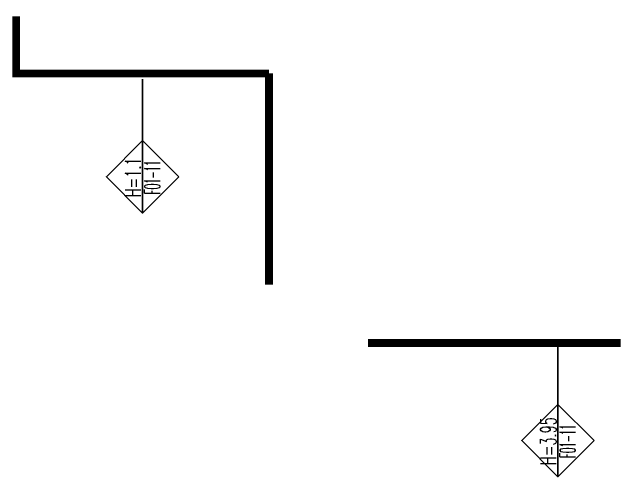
# Model space of a CAD drawing. Header units: millimetres. Extents: x -50 to 244125, y 1275 to 158150.
# Drawn here: x 60925 to 68675, y 106194 to 112075 of the extents above; entities that cross this region are included whole.
import ezdxf
from ezdxf.enums import TextEntityAlignment as Align

# ---------------------------------------------------------------- set-up
doc = ezdxf.new("R2010")
doc.units = ezdxf.units.MM
doc.header["$LTSCALE"] = 20
doc.layers.add('0-A-标注', color=53, linetype='Continuous')
doc.layers.add('K-CEIL-DIV-Ceiling to Roof', color=210, linetype='Continuous')
doc.styles.add('Romans', font='romans.shx', dxfattribs={"width": 0.8, "bigfont": 'gbhzfs.shx'})

# ---------------------------------------------------------------- blocks, each defined once
blk = doc.blocks.new('2AHC-3.1')
for points in [[(0, 458.2), (-458.2, 0), (0, -458.2), (458.2, 0), (0, 458.2)], [(-458.2, 0), (458.2, 0)], [(458.2, 0), (1235.7, 0)]]:
    blk.add_lwpolyline(points)
at = {"ltscale": 0.7, "style": 'Romans', "width": 0.6}
for tag, p in [('2AHC', (-6.8, 123.2)), ('H3.1', (-6.8, -121.1))]:
    blk.add_attdef(tag, text='', height=200, dxfattribs=at).set_placement(p, align=Align.MIDDLE)

msp = doc.modelspace()

# ---------------------------------------------------------------- linework, layer by layer
at = {"layer": 'K-CEIL-DIV-Ceiling to Roof', "ltscale": 20, "const_width": 100}
msp.add_lwpolyline([(64175, 111300), (60975, 111300), (60975, 112025)], dxfattribs=at)
at = {"layer": 'K-CEIL-DIV-Ceiling to Roof', "const_width": 100}
for points in [[(64175, 111300), (64175, 108625)], [(68625, 107887.5), (65425, 107887.5)]]:
    msp.add_lwpolyline(points, dxfattribs=at)

# ---------------------------------------------------------------- block references
at = {"layer": '0-A-标注'}
ref = msp.add_blockref('2AHC-3.1', (62575, 109991.3), dxfattribs=dict(at, xscale=-1, rotation=270))
ref.add_attrib('H3.1', 'H=1.1', dxfattribs={"layer": '0', "ltscale": 0.7, "height": 200, "rotation": 90, "style": 'Romans', "width": 0.6}).set_placement((62453.9, 109984.5), align=Align.MIDDLE)
ref.add_attrib('2AHC', 'F01-11', dxfattribs={"layer": '0', "ltscale": 0.7, "height": 200, "rotation": 90, "style": 'Romans', "width": 0.4}).set_placement((62698.2, 109984.5), align=Align.MIDDLE)
ref = msp.add_blockref('2AHC-3.1', (67829, 106651.8), dxfattribs=dict(at, xscale=-1, rotation=270))
ref.add_attrib('H3.1', 'H=3.95', dxfattribs={"layer": '0', "ltscale": 0.7, "height": 200, "rotation": 90, "style": 'Romans', "width": 0.6}).set_placement((67707.9, 106645), align=Align.MIDDLE)
ref.add_attrib('2AHC', 'F01-11', dxfattribs={"layer": '0', "ltscale": 0.7, "height": 200, "rotation": 90, "style": 'Romans', "width": 0.4}).set_placement((67952.2, 106645), align=Align.MIDDLE)

doc.saveas('drawing.dxf')
